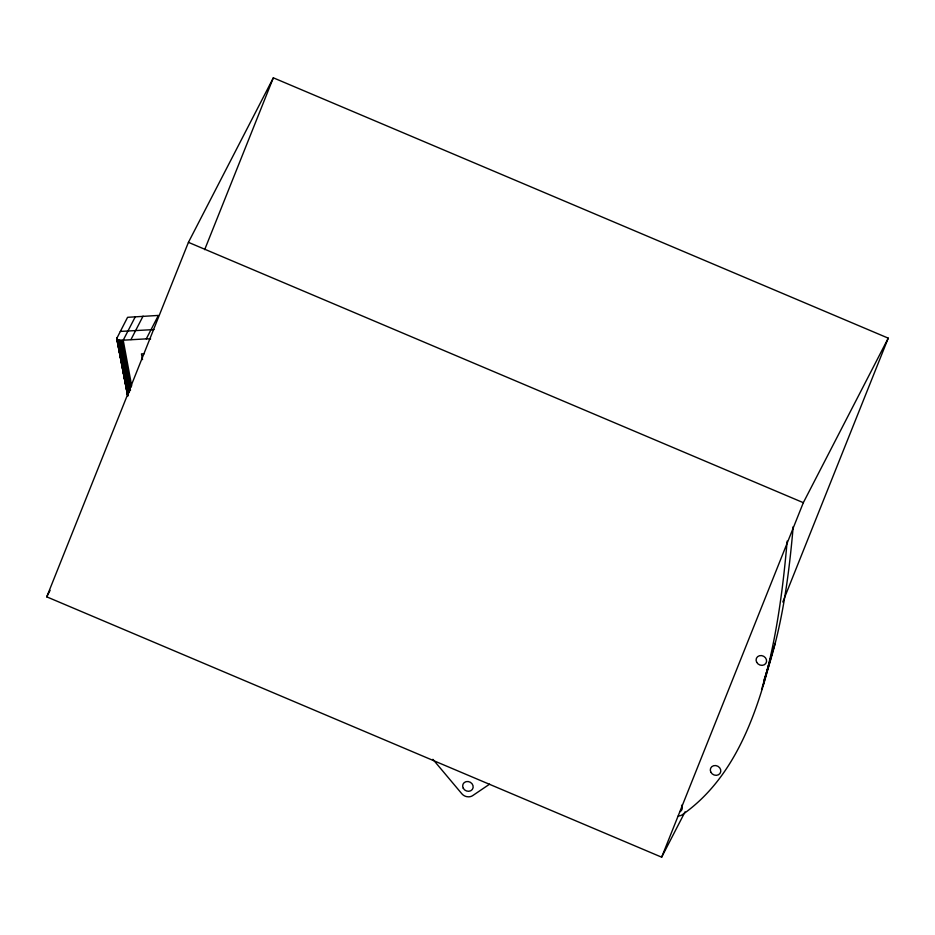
<?xml version="1.0" encoding="UTF-8"?>
<svg xmlns="http://www.w3.org/2000/svg" width="935" height="935" viewBox="0 0 935 935"><rect width="100%" height="100%" fill="white"/><g stroke="black" fill="none" stroke-linecap="round" stroke-linejoin="round"><path stroke-width="1.4" d="M764.176 680.084L775.208 643.151M787.153 541.108C782.922 589.903 776.389 638.745 762.995 685.963M793.184 526.65C788.895 576.392 782.151 626.38 766.232 673.89M761.546 689.679L771.761 654.29C756.953 713.674 734.887 777.78 682.562 814.56A8.053 7.153 27.2 0 1 678.272 815.963M116.723 338.517L127.581 317.316L158.389 315.422L146.292 338.867L120.662 340.328L117.716 339.791L116.723 338.517L127.744 396.101M764.362 679.231L765.788 675.409M685.051 811.849L661.653 857.185L46.75 596.846L188.438 242.34L273.347 77.815L888.25 338.154L782.794 602.011M204.672 249.657L273.347 77.815M661.653 857.185L803.329 502.679L888.25 338.154M135.306 316.755L123.21 340.188L131.671 385.863M130.958 339.592L143.055 316.147M46.75 596.846L50.093 590.371M489.601 784.161L472.829 795.521A8.123 7.211 27.2 0 1 468.692 796.83L466.74 796.655A7.912 7.024 27.2 0 1 461.796 793.721L432.905 759.325M120.311 331.422L153.994 329.576M144.119 353.757L141.465 353.886L142.529 359.601M146.292 338.867L150.617 338.938M188.438 242.34L803.329 502.679M121.118 357.906L116.875 338.014L127.756 395.832M130.503 390.246L120.662 340.328L130.187 390.257M129.579 391.625L119.516 340.258L129.287 391.601M128.796 392.899L118.523 340.071L128.539 392.84M128.212 394.056L117.716 339.791L128.083 394.325M121.924 340.282L130.923 387.359M127.85 395.119L117.132 339.428L127.791 395.365M116.805 338.973L127.499 394.897M681.557 805.234A5.388 4.78 27.2 0 1 679.792 811.767M463.222 788.182A5.388 4.78 27.2 0 0 472.327 789.467A5.388 4.78 27.2 0 0 468.213 781.543A5.388 4.78 27.2 0 0 463.222 788.182M756.649 662.237A5.388 4.78 27.2 0 0 765.753 663.523A5.388 4.78 27.2 0 0 761.628 655.599A5.388 4.78 27.2 0 0 756.649 662.237M710.857 772.216A5.388 4.78 27.2 0 0 719.962 773.502A5.388 4.78 27.2 0 0 715.836 765.578A5.388 4.78 27.2 0 0 710.857 772.216"/></g></svg>
